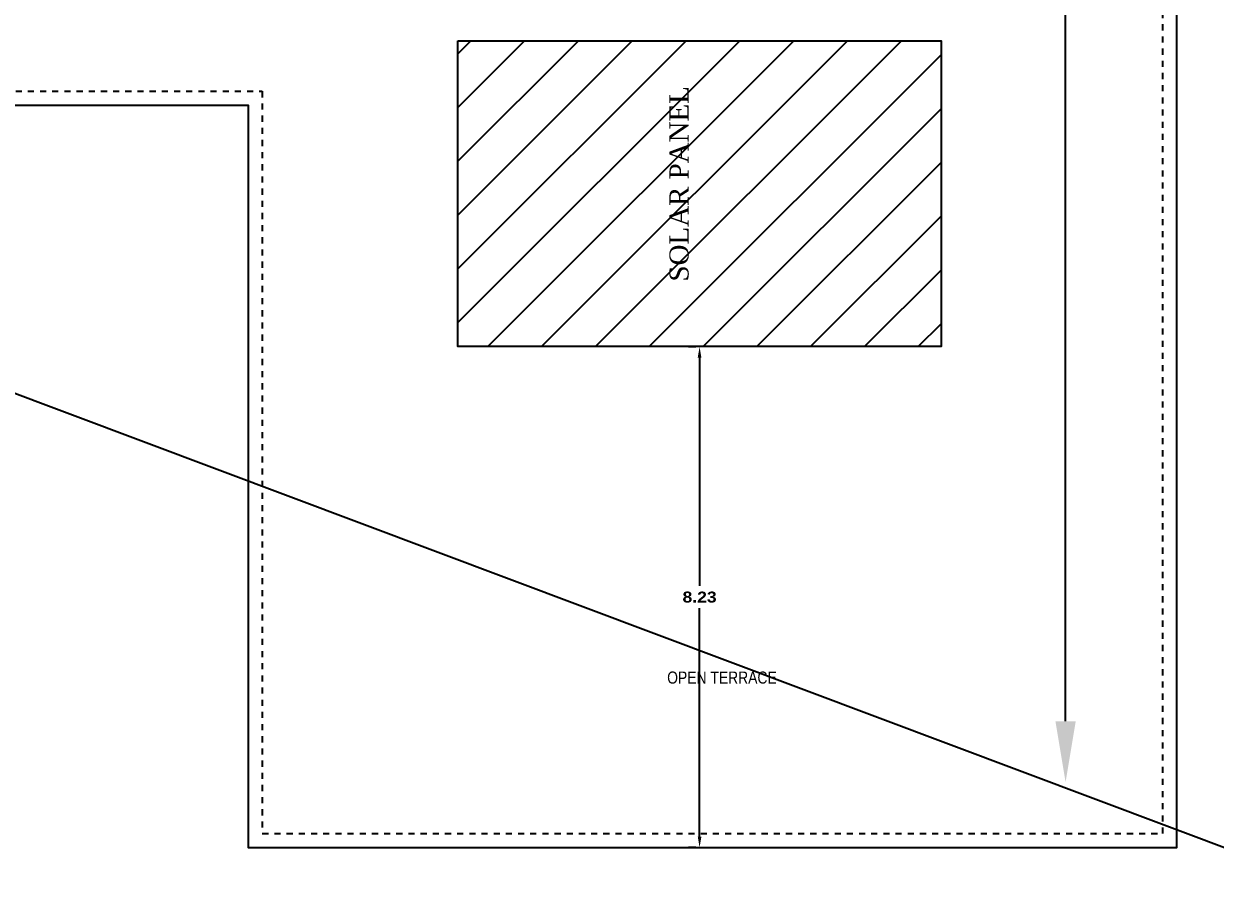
# Model space of a CAD drawing. Header units: metres. Extents: x 0 to 2048, y 111 to 219.
# Drawn here: x 1899.14 to 1918.71, y 149.41 to 163.42 of the extents above; entities that cross this region are included whole.
import ezdxf

# ---------------------------------------------------------------- set-up
doc = ezdxf.new("R2010")
doc.units = ezdxf.units.M
doc.header["$LTSCALE"] = 0.5
doc.header["$MEASUREMENT"] = 0
doc.header["$PDMODE"] = 3
doc.linetypes.add('( Dashed )', pattern=[0.75, 0.5, -0.25])
for name, color, linetype in [('BLK_1_FLR_1_ROOF_AREA', 54, 'Continuous'), ('BLK_1_TERRACESERVICE_UTILITYDISTANCE', 3, 'Continuous'), ('SOLAR_PANEL', 3, 'Continuous')]:
    doc.layers.add(name, color=color, linetype=linetype)
doc.layers.add('layout bou', color=1, linetype='Continuous', lineweight=60)
doc.layers.add('layout bou @ 1', color=1, linetype='Continuous', lineweight=60)
doc.styles.add('CENTGOTHIC', font='swissc.ttf')
doc.styles.add('HANDD', font='times.ttf', dxfattribs={"height": 6})
doc.styles.get("Standard").update_dxf_attribs({"font": ''})
doc.styles.get('Standard').set_extended_font_data('Arial Black')
doc.dimstyles.new('Building Arrow', dxfattribs={"dimscale": 0, "dimtxt": 1, "dimasz": 1, "dimexe": 0.18, "dimexo": 0.0625, "dimgap": 0.09, "dimtad": 0, "dimdec": 1, "dimzin": 0, "dimdsep": 46, "dimtxsty": 'Standard', "dimcen": 0.09, "dimse1": 1, "dimse2": 1, "dimclrt": 7, "dimadec": 1, "dimazin": 0, "dimtfac": 1, "dimtdec": 1, "dimtofl": 0, "dimtmove": 0, "dimatfit": 3, "dimfxl": 0, "dimtolj": 1, "dimtzin": 0, "dimarcsym": 0})
doc.dimstyles.new('STANDARD$0', dxfattribs={"dimtxt": 0.5, "dimasz": 0.1, "dimexe": 2, "dimexo": 2, "dimgap": 0, "dimtad": 0, "dimzin": 0, "dimdsep": 46, "dimtxsty": 'Standard', "dimblk": 'OBLIQUE', "dimcen": -0.0625, "dimse1": 1, "dimse2": 1, "dimclrd": 3, "dimclre": 9, "dimadec": 0, "dimazin": 0, "dimtfac": 1, "dimtix": 1, "dimtofl": 0, "dimtmove": 2, "dimatfit": 3, "dimldrblk": 'OBLIQUE', "dimfxl": 0, "dimtolj": 1, "dimtzin": 0, "dimarcsym": 0})

# ---------------------------------------------------------------- blocks, each defined once
blk = doc.blocks.new('*D4')
at = {"layer": 'Defpoints', "color": 0, "lineweight": -3}
for p in [(1730.174, 160.221), (1730.174, 160.221), (1916.252, 130.454)]:
    blk.add_point(p, dxfattribs=at)
at = {"layer": 'layout bou', "color": 0, "lineweight": -2}
for p, q in [((1731.162, 160.063), (1821.125, 145.672)), ((1915.264, 130.612), (1825.301, 145.004))]:
    blk.add_line(p, q, dxfattribs=at)
at = {"layer": 'layout bou', "color": 0, "lineweight": -3}
for points in [[(1731.188, 160.227), (1731.135, 159.898), (1730.174, 160.221)], [(1915.29, 130.777), (1915.238, 130.448), (1916.252, 130.454)]]:
    blk.add_solid(points, dxfattribs=at)
at = {"layer": 'layout bou', "color": 7, "lineweight": 15, "insert": (1823.213, 145.338), "char_height": 1, "attachment_point": 5, "rotation": 350.9115}
blk.add_mtext('\\A1;188.4', dxfattribs=at)
blk = doc.blocks.new('*D6')
at = {"layer": 'Defpoints', "color": 0, "lineweight": -3}
for p in [(1916.252, 184.327), (1916.252, 150.96), (1916.252, 150.96)]:
    blk.add_point(p, dxfattribs=at)
at = {"layer": 'layout bou', "color": 0, "lineweight": -2}
for p, q in [((1916.252, 183.327), (1916.252, 169.324)), ((1916.252, 151.96), (1916.252, 165.962))]:
    blk.add_line(p, q, dxfattribs=at)
at = {"layer": 'layout bou', "color": 0, "lineweight": -3}
for points in [[(1916.085, 183.327), (1916.418, 183.327), (1916.252, 184.327)], [(1916.085, 151.96), (1916.418, 151.96), (1916.252, 150.96)]]:
    blk.add_solid(points, dxfattribs=at)
at = {"layer": 'layout bou', "color": 7, "lineweight": 15, "insert": (1916.252, 167.643), "char_height": 1, "attachment_point": 5, "rotation": 90}
blk.add_mtext('\\A1;33.4', dxfattribs=at)
blk = doc.blocks.new('*D8')
at = {"layer": 'Defpoints', "color": 0, "lineweight": -3}
for p in [(1736.693, 151.679), (1736.693, 151.679), (1916.252, 130.454)]:
    blk.add_point(p, dxfattribs=at)
at = {"layer": 'layout bou', "color": 0, "lineweight": -2}
for p, q in [((1737.686, 151.562), (1824.386, 141.314)), ((1915.258, 130.572), (1828.558, 140.82))]:
    blk.add_line(p, q, dxfattribs=at)
at = {"layer": 'layout bou', "color": 0, "lineweight": -3}
for points in [[(1737.706, 151.728), (1737.666, 151.397), (1736.693, 151.679)], [(1915.278, 130.737), (1915.239, 130.406), (1916.252, 130.454)]]:
    blk.add_solid(points, dxfattribs=at)
at = {"layer": 'layout bou', "color": 7, "lineweight": 15, "insert": (1826.472, 141.067), "char_height": 1, "attachment_point": 5, "rotation": 353.2586}
blk.add_mtext('\\A1;180.8', dxfattribs=at)
blk = doc.blocks.new('*D9')
at = {"layer": 'Defpoints', "color": 0, "lineweight": -3}
for p in [(1764.126, 208.032), (1764.126, 208.032), (1929.977, 145.704)]:
    blk.add_point(p, dxfattribs=at)
at = {"layer": 'layout bou', "color": 0, "lineweight": -2}
for p, q in [((1765.062, 207.68), (1845.087, 177.606)), ((1929.04, 146.056), (1849.016, 176.13))]:
    blk.add_line(p, q, dxfattribs=at)
at = {"layer": 'layout bou', "color": 0, "lineweight": -3}
for points in [[(1765.12, 207.836), (1765.003, 207.524), (1764.126, 208.032)], [(1929.099, 146.212), (1928.982, 145.9), (1929.977, 145.704)]]:
    blk.add_solid(points, dxfattribs=at)
at = {"layer": 'layout bou', "color": 7, "lineweight": 15, "insert": (1847.051, 176.868), "char_height": 1, "attachment_point": 5, "rotation": 339.4036}
blk.add_mtext('\\A1;177.2', dxfattribs=at)
blk = doc.blocks.new('*D70')
at = {"layer": 'BLK_1_TERRACESERVICE_UTILITYDISTANCE', "color": 0, "lineweight": -2}
for p, q in [((1910.178, 158.117), (1910.061, 158.117)), ((1910.241, 157.937), (1910.241, 154.184)), ((1910.241, 150.065), (1910.241, 153.818)), ((1910.178, 149.885), (1910.061, 149.885))]:
    blk.add_line(p, q, dxfattribs=at)
at = {"layer": 'BLK_1_TERRACESERVICE_UTILITYDISTANCE', "color": 0, "lineweight": -3}
for points in [[(1910.211, 157.937), (1910.271, 157.937), (1910.241, 158.117)], [(1910.211, 150.065), (1910.271, 150.065), (1910.241, 149.885)]]:
    blk.add_solid(points, dxfattribs=at)
at = {"layer": 'Defpoints', "color": 0, "lineweight": -3}
for p in [(1910.241, 158.117), (1910.241, 158.117), (1910.241, 149.885)]:
    blk.add_point(p, dxfattribs=at)
at = {"layer": 'BLK_1_TERRACESERVICE_UTILITYDISTANCE', "color": 0, "lineweight": -3, "insert": (1910.241, 154.001), "char_height": 0.18, "attachment_point": 5}
blk.add_mtext('\\A1;8.23', dxfattribs=at)
blk = doc.blocks.new('*D69')
at = {"layer": 'BLK_1_TERRACESERVICE_UTILITYDISTANCE', "color": 0, "lineweight": -2}
for p, q in [((1910.178, 158.117), (1910.061, 158.117)), ((1910.241, 157.937), (1910.241, 154.184)), ((1910.241, 150.065), (1910.241, 153.818)), ((1910.178, 149.885), (1910.061, 149.885))]:
    blk.add_line(p, q, dxfattribs=at)
at = {"layer": 'BLK_1_TERRACESERVICE_UTILITYDISTANCE', "color": 0, "lineweight": -3}
for points in [[(1910.211, 157.937), (1910.271, 157.937), (1910.241, 158.117)], [(1910.211, 150.065), (1910.271, 150.065), (1910.241, 149.885)]]:
    blk.add_solid(points, dxfattribs=at)
at = {"layer": 'Defpoints', "color": 0, "lineweight": -3}
for p in [(1910.241, 158.117), (1910.241, 158.117), (1910.241, 149.885)]:
    blk.add_point(p, dxfattribs=at)
at = {"layer": 'BLK_1_TERRACESERVICE_UTILITYDISTANCE', "color": 0, "lineweight": -3, "insert": (1910.241, 154.001), "char_height": 0.18, "attachment_point": 5}
blk.add_mtext('\\A1;8.23', dxfattribs=at)

msp = doc.modelspace()

# ---------------------------------------------------------------- hatches: boundary and pattern name
at = {"lineweight": -3, "ltscale": 2}
h = msp.add_hatch(dxfattribs=at)
h.set_pattern_fill('ANSI31', color=2, scale=5, style=0)
h.set_pattern_definition([(45, (-34.4077, -13.51744), (-0.44194174, 0.44194174), [])])
h.paths.add_polyline_path([(1906.27347, 158.11733), (1914.20842, 158.11733), (1914.20842, 163.14332), (1906.27347, 163.14332)])
h.paths.add_polyline_path([(1910.14787, 159.10698), (1910.14787, 162.40754), (1909.66484, 162.40754), (1909.66484, 159.10698)], flags=24)

# ---------------------------------------------------------------- linework, layer by layer
at = {"linetype": '( Dashed )', "lineweight": -3, "ltscale": 0.0008}
for points in [[(1887.5797, 177.33467), (1887.5797, 162.08467), (1902.8297, 162.08467), (1902.8297, 149.88467), (1918.0797, 149.88467), (1918.0797, 177.33467)], [(1887.8097, 177.10467), (1887.8097, 162.31467), (1903.0597, 162.31467), (1903.0597, 150.11467), (1917.8497, 150.11467), (1917.8497, 177.10467)]]:
    msp.add_lwpolyline(points, close=True, dxfattribs=at)
at = {"layer": 'BLK_1_FLR_1_ROOF_AREA', "color": 54, "lineweight": -3}
msp.add_lwpolyline([(1887.5797, 177.33467), (1887.5797, 162.08467), (1902.8297, 162.08467), (1902.8297, 149.88467), (1918.0797, 149.88467), (1918.0797, 177.33467)], close=True, dxfattribs=at)
at = {"layer": 'SOLAR_PANEL', "color": 3, "lineweight": -3}
msp.add_lwpolyline([(1906.27347, 163.14332), (1914.20842, 163.14332), (1914.20842, 158.11733), (1906.27347, 158.11733)], close=True, dxfattribs=at)
msp.add_lwpolyline([(1906.27347, 163.14332), (1914.20842, 163.14332), (1914.20842, 158.11733), (1906.27347, 158.11733)], close=True, dxfattribs=at)
msp.add_lwpolyline([(1906.27347, 163.14332), (1914.20842, 163.14332), (1914.20842, 158.11733), (1906.27347, 158.11733)], close=True, dxfattribs=at)
msp.add_lwpolyline([(1906.27347, 163.14332), (1914.20842, 163.14332), (1914.20842, 158.11733), (1906.27347, 158.11733)], close=True, dxfattribs=at)
msp.add_lwpolyline([(1906.27347, 163.14332), (1914.20842, 163.14332), (1914.20842, 158.11733), (1906.27347, 158.11733)], close=True, dxfattribs=at)
msp.add_lwpolyline([(1906.27347, 163.14332), (1914.20842, 163.14332), (1914.20842, 158.11733), (1906.27347, 158.11733)], close=True, dxfattribs=at)

# ---------------------------------------------------------------- texts
at = {"color": 7, "lineweight": -3, "style": 'HANDD'}
msp.add_text('SOLAR PANEL', height=0.3149769, rotation=90, dxfattribs=at).set_placement((1910.06033, 159.18749))
at = {"linetype": '( Dashed )', "lineweight": -3, "style": 'CENTGOTHIC'}
msp.add_text('OPEN TERRACE', height=0.1991007, dxfattribs=at).set_placement((1909.70868, 152.57956))

# ---------------------------------------------------------------- dimensions: what is measured, and where the dimension line sits
at = {"layer": 'BLK_1_TERRACESERVICE_UTILITYDISTANCE', "color": 3, "lineweight": -3}
for picture in ['*D70', '*D69']:
    dim = msp.add_linear_dim(base=(1910.24095, 158.11733), p1=(1910.24095, 149.88467), p2=(1910.24095, 158.11733), angle=90, dimstyle='STANDARD$0', override={"dimtxt": 0.18, "dimasz": 0.18, "dimexe": 0.18, "dimexo": 0.0625, "dimgap": 0.09, "dimtih": 1, "dimtoh": 1, "dimcen": 0.09, "dimse1": 0, "dimse2": 0, "dimclrd": 0, "dimclre": 0, "dimtdec": 4, "dimtix": 0, "dimtmove": 0}, dxfattribs=at)
    dim.commit()
    dim.dimension.update_dxf_attribs({"geometry": picture, "text_midpoint": (1910.24095, 154.001)})
at = {"layer": 'layout bou @ 1', "color": 8, "lineweight": 15}
for p1, p2, picture, middle in [((1929.97654, 145.70445), (1764.12569, 208.03165), '*D9', (1847.05112, 176.86805)), ((1916.25154, 184.32683), (1916.25154, 150.95958), '*D6', (1916.25154, 167.6432)), ((1916.25154, 130.45445), (1730.17408, 160.22078), '*D4', (1823.21281, 145.33762)), ((1916.25154, 130.45445), (1736.69295, 151.67943), '*D8', (1826.47224, 141.06694))]:
    dim = msp.add_aligned_dim(p1=p1, p2=p2, distance=0, dimstyle='Building Arrow', override={"dimscale": 1, "dimtix": 0, "dimtofl": 0, "dimtmove": 0, "dimatfit": 3}, dxfattribs=at)
    dim.commit()
    dim.dimension.update_dxf_attribs({"geometry": picture, "text_midpoint": middle})

doc.saveas('drawing.dxf')
